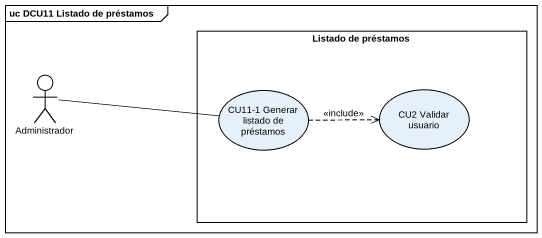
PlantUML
@startuml
mainframe uc DCU11 Listado de préstamos
rectangle "Listado de préstamos" as Listado_de_préstamos {
  usecase "CU11-1 Generar listado de préstamos" as CU11_1_Generar_listado_de
  usecase "CU2 Validar usuario" as CU2_Validar_usuario
}
actor Administrador
Administrador -right- CU11_1_Generar_listado_de
CU11_1_Generar_listado_de .right.> CU2_Validar_usuario : <<include>>
@enduml
